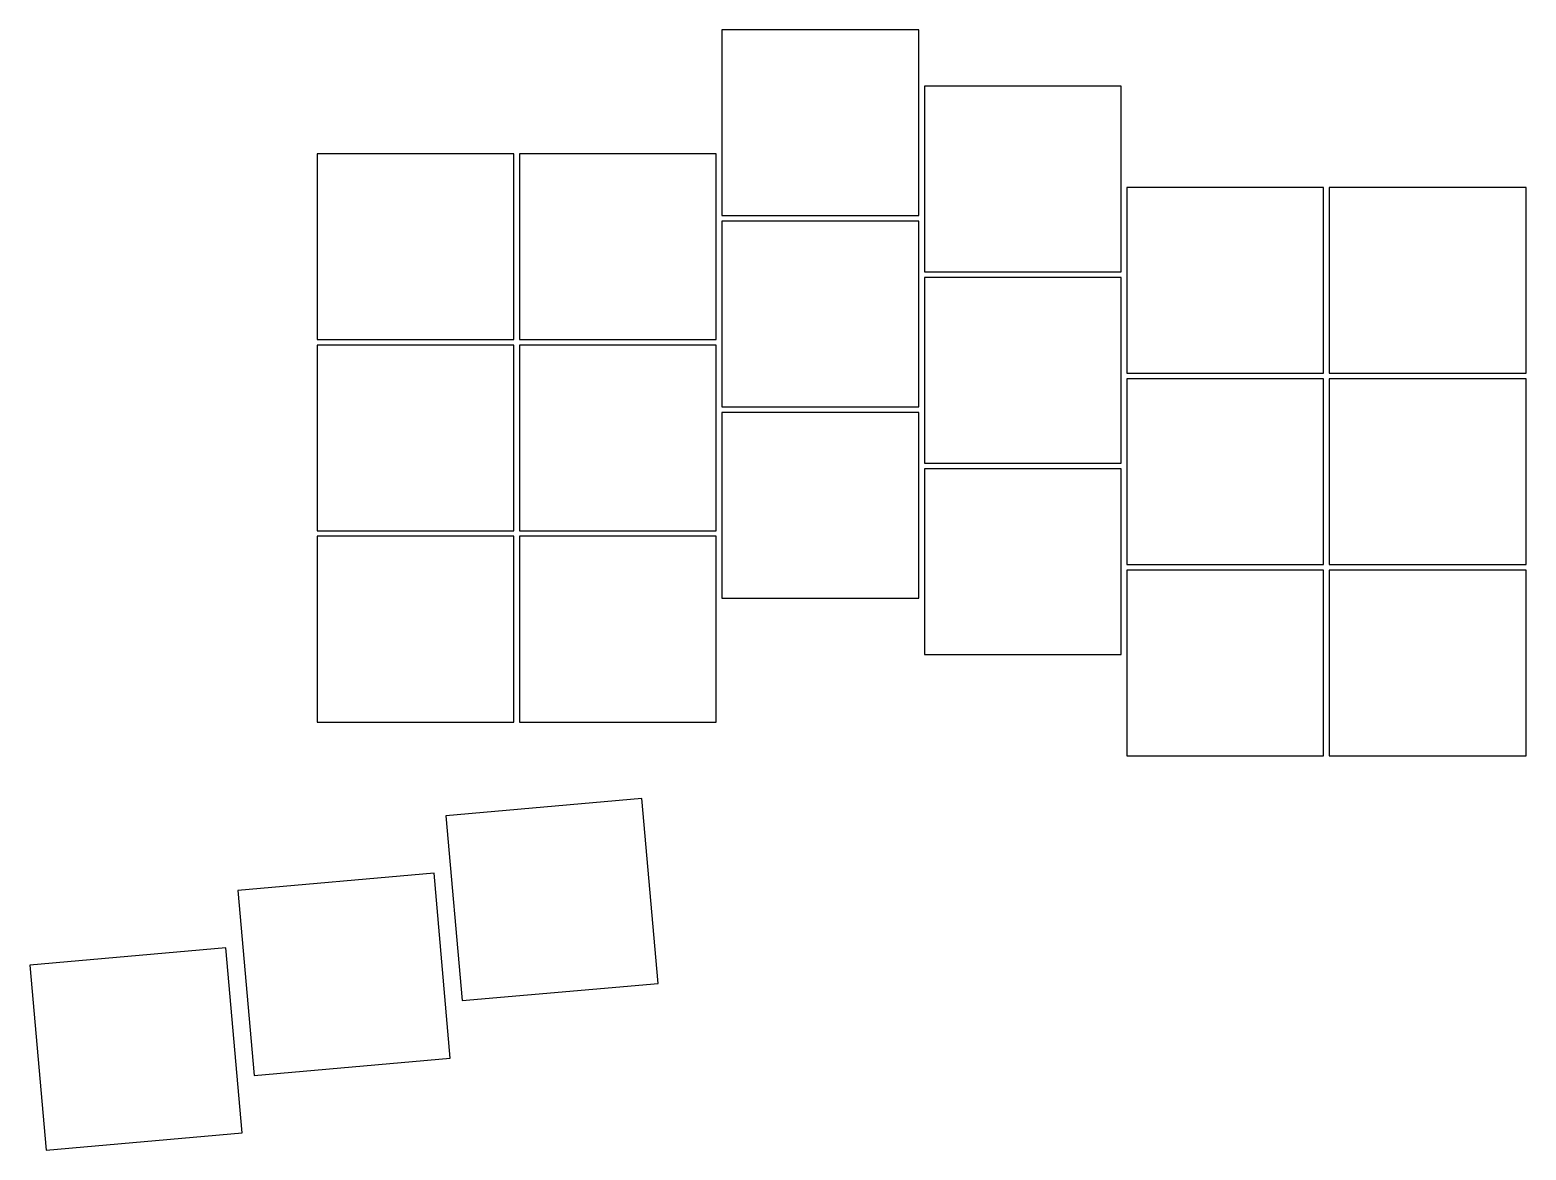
# Model space of a CAD drawing. Header units: millimetres. Extents: x -34 to 99, y -46 to 53.
import ezdxf

# ---------------------------------------------------------------- set-up
doc = ezdxf.new("R2010")
doc.units = ezdxf.units.MM

msp = doc.modelspace()

# ---------------------------------------------------------------- linework, layer by layer
for p, q in [((44.75, 53.25), (27.25, 53.25)), ((27.25, 53.25), (27.25, 36.75)), ((44.75, 36.75), (44.75, 53.25)), ((62.75, 48.25), (45.25, 48.25)), ((45.25, 48.25), (45.25, 31.75)), ((62.75, 31.75), (62.75, 48.25)), ((8.75, 42.25), (-8.75, 42.25)), ((-8.75, 42.25), (-8.75, 25.75)), ((8.75, 25.75), (8.75, 42.25)), ((26.75, 42.25), (9.25, 42.25)), ((9.25, 42.25), (9.25, 25.75)), ((26.75, 25.75), (26.75, 42.25)), ((80.75, 39.25), (63.25, 39.25)), ((63.25, 39.25), (63.25, 22.75)), ((80.75, 22.75), (80.75, 39.25)), ((98.75, 39.25), (81.25, 39.25)), ((81.25, 39.25), (81.25, 22.75)), ((98.75, 22.75), (98.75, 39.25)), ((27.25, 36.75), (44.75, 36.75)), ((44.75, 36.25), (27.25, 36.25)), ((27.25, 36.25), (27.25, 19.75)), ((44.75, 19.75), (44.75, 36.25)), ((45.25, 31.75), (62.75, 31.75)), ((62.75, 31.25), (45.25, 31.25)), ((45.25, 31.25), (45.25, 14.75)), ((62.75, 14.75), (62.75, 31.25)), ((-8.75, 25.75), (8.75, 25.75)), ((9.25, 25.75), (26.75, 25.75)), ((8.75, 25.25), (-8.75, 25.25)), ((-8.75, 25.25), (-8.75, 8.75)), ((8.75, 8.75), (8.75, 25.25)), ((26.75, 25.25), (9.25, 25.25)), ((9.25, 25.25), (9.25, 8.75)), ((26.75, 8.75), (26.75, 25.25)), ((63.25, 22.75), (80.75, 22.75)), ((81.25, 22.75), (98.75, 22.75)), ((80.75, 22.25), (63.25, 22.25)), ((63.25, 22.25), (63.25, 5.75)), ((80.75, 5.75), (80.75, 22.25)), ((98.75, 22.25), (81.25, 22.25)), ((81.25, 22.25), (81.25, 5.75)), ((98.75, 5.75), (98.75, 22.25)), ((27.25, 19.75), (44.75, 19.75)), ((44.75, 19.25), (27.25, 19.25)), ((27.25, 19.25), (27.25, 2.75)), ((44.75, 2.75), (44.75, 19.25)), ((45.25, 14.75), (62.75, 14.75)), ((62.75, 14.25), (45.25, 14.25)), ((45.25, 14.25), (45.25, -2.25)), ((62.75, -2.25), (62.75, 14.25)), ((-8.75, 8.75), (8.75, 8.75)), ((8.75, 8.25), (-8.75, 8.25)), ((-8.75, 8.25), (-8.75, -8.25)), ((8.75, -8.25), (8.75, 8.25)), ((9.25, 8.75), (26.75, 8.75)), ((26.75, 8.25), (9.25, 8.25)), ((9.25, 8.25), (9.25, -8.25)), ((26.75, -8.25), (26.75, 8.25)), ((63.25, 5.75), (80.75, 5.75)), ((81.25, 5.75), (98.75, 5.75)), ((80.75, 5.25), (63.25, 5.25)), ((63.25, 5.25), (63.25, -11.25)), ((80.75, -11.25), (80.75, 5.25)), ((98.75, 5.25), (81.25, 5.25)), ((81.25, 5.25), (81.25, -11.25)), ((98.75, -11.25), (98.75, 5.25)), ((27.25, 2.75), (44.75, 2.75)), ((45.25, -2.25), (62.75, -2.25)), ((-8.75, -8.25), (8.75, -8.25)), ((9.25, -8.25), (26.75, -8.25)), ((63.25, -11.25), (80.75, -11.25)), ((81.25, -11.25), (98.75, -11.25)), ((20.14, -15.05), (2.71, -16.58)), ((21.58, -31.49), (20.14, -15.05)), ((2.71, -16.58), (4.14, -33.01)), ((1.65, -21.69), (-15.79, -23.21)), ((3.08, -38.13), (1.65, -21.69)), ((-15.79, -23.21), (-14.35, -39.65)), ((-16.85, -28.33), (-34.28, -29.85)), ((-15.41, -44.76), (-16.85, -28.33)), ((-34.28, -29.85), (-32.84, -46.29)), ((4.14, -33.01), (21.58, -31.49)), ((-14.35, -39.65), (3.08, -38.13)), ((-32.84, -46.29), (-15.41, -44.76))]:
    msp.add_line(p, q)

doc.saveas('drawing.dxf')
